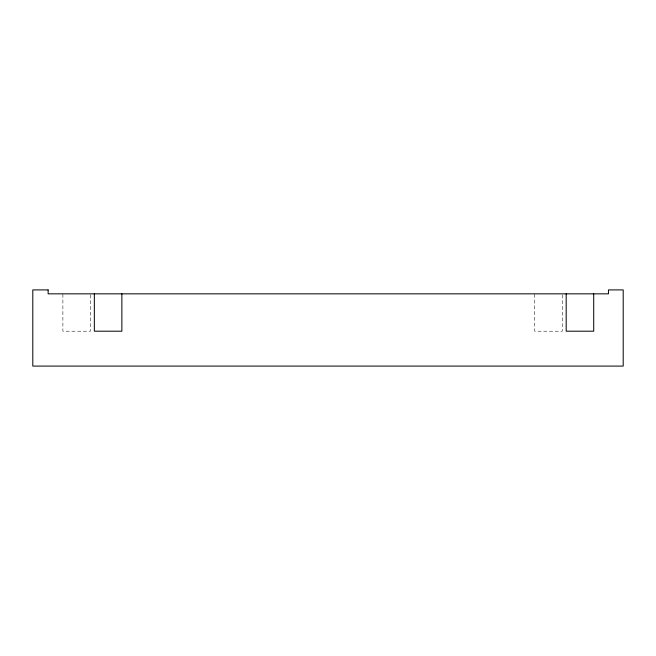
<?xml version="1.0" encoding="UTF-8"?>
<svg xmlns="http://www.w3.org/2000/svg" width="656" height="656" viewBox="0 0 656 656"><rect width="100%" height="100%" fill="white"/><g stroke="black" fill="none" stroke-linecap="round" stroke-linejoin="round"><path stroke-width="0.49" stroke-dasharray="3.28 2.46" d="M562.249 294.847L562.249 331.198L534.73 331.198L534.73 293.839M90.405 294.847L90.405 331.198L62.886 331.198L62.886 293.839"/><path stroke-width="0.98" d="M593.713 293.839L593.713 331.198L566.185 331.198L566.185 293.839M121.868 293.839L121.868 331.198L94.341 331.198L94.341 293.839M48.142 289.911L32.8 289.911L32.8 366.089L623.2 366.089L623.2 289.911L608.456 289.911L608.456 293.839L48.142 293.839L48.142 289.911"/></g></svg>
